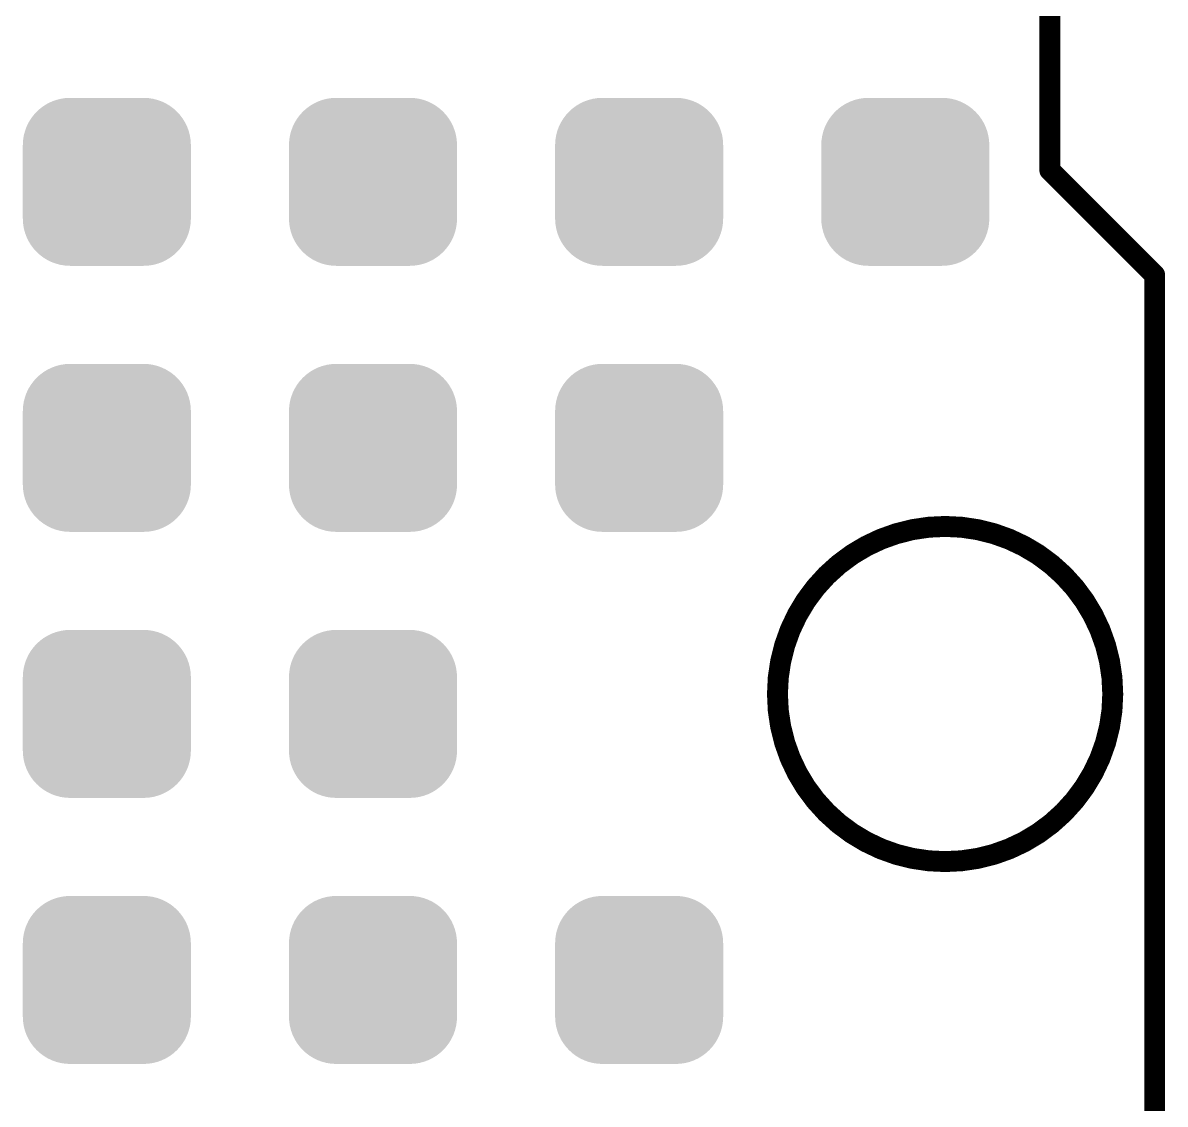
# Model space of a CAD drawing. Header units: millimetres. Extents: x -10.1 to 10.1, y -10.1 to 34.1.
# Drawn here: x -0.8 to 10.1, y 12.08 to 22.41 of the extents above; entities that cross this region are included whole.
import ezdxf

# ---------------------------------------------------------------- set-up
doc = ezdxf.new("R2010")
doc.units = ezdxf.units.MM
for name, color, linetype in [('BottomLayer', 5, 'Continuous'), ('BottomSolder', 6, 'Continuous'), ('Mechanical1', 6, 'Continuous'), ('MultiLayer', 9, 'Continuous'), ('PadHoleLayer', 156, 'Continuous'), ('TopLayer', 1, 'Continuous'), ('TopSolder', 216, 'Continuous')]:
    doc.layers.add(name, color=color, linetype=linetype)

msp = doc.modelspace()

# ---------------------------------------------------------------- hatches: boundary and pattern name
at = {"layer": 'BottomLayer'}
h = msp.add_hatch(color=5, dxfattribs=at)
edge = h.paths.add_edge_path()
edge.add_arc((-0.35, 21.24), 0.35, 90, 180)
edge.add_line((-0.7, 21.24), (-0.7, 20.54))
edge.add_arc((-0.35, 20.54), 0.35, 180, 270)
edge.add_line((-0.35, 20.19), (0.35, 20.19))
edge.add_arc((0.35, 20.54), 0.35, 270, 360)
edge.add_line((0.7, 20.54), (0.7, 21.24))
edge.add_arc((0.35, 21.24), 0.35, 0, 90)
edge.add_line((0.35, 21.59), (-0.35, 21.59))
h = msp.add_hatch(color=5, dxfattribs=at)
edge = h.paths.add_edge_path()
edge.add_arc((2.89, 20.54), 0.35, 270, 360)
edge.add_line((3.24, 20.54), (3.24, 21.24))
edge.add_arc((2.89, 21.24), 0.35, 0, 90)
edge.add_line((2.89, 21.59), (2.19, 21.59))
edge.add_arc((2.19, 21.24), 0.35, 90, 180)
edge.add_line((1.84, 21.24), (1.84, 20.54))
edge.add_arc((2.19, 20.54), 0.35, 180, 270)
edge.add_line((2.19, 20.19), (2.89, 20.19))
h = msp.add_hatch(color=5, dxfattribs=at)
edge = h.paths.add_edge_path()
edge.add_arc((5.43, 20.54), 0.35, 270, 360)
edge.add_line((5.78, 20.54), (5.78, 21.24))
edge.add_arc((5.43, 21.24), 0.35, 0, 90)
edge.add_line((5.43, 21.59), (4.73, 21.59))
edge.add_arc((4.73, 21.24), 0.35, 90, 180)
edge.add_line((4.38, 21.24), (4.38, 20.54))
edge.add_arc((4.73, 20.54), 0.35, 180, 270)
edge.add_line((4.73, 20.19), (5.43, 20.19))
h = msp.add_hatch(color=5, dxfattribs=at)
edge = h.paths.add_edge_path()
edge.add_arc((7.97, 20.54), 0.35, 270, 360)
edge.add_line((8.32, 20.54), (8.32, 21.24))
edge.add_arc((7.97, 21.24), 0.35, 0, 90)
edge.add_line((7.97, 21.59), (7.27, 21.59))
edge.add_arc((7.27, 21.24), 0.35, 90, 180)
edge.add_line((6.92, 21.24), (6.92, 20.54))
edge.add_arc((7.27, 20.54), 0.35, 180, 270)
edge.add_line((7.27, 20.19), (7.97, 20.19))
h = msp.add_hatch(color=5, dxfattribs=at)
edge = h.paths.add_edge_path()
edge.add_arc((-0.35, 18.7), 0.35, 90, 180)
edge.add_line((-0.7, 18.7), (-0.7, 18))
edge.add_arc((-0.35, 18), 0.35, 180, 270)
edge.add_line((-0.35, 17.65), (0.35, 17.65))
edge.add_arc((0.35, 18), 0.35, 270, 360)
edge.add_line((0.7, 18), (0.7, 18.7))
edge.add_arc((0.35, 18.7), 0.35, 0, 90)
edge.add_line((0.35, 19.05), (-0.35, 19.05))
h = msp.add_hatch(color=5, dxfattribs=at)
edge = h.paths.add_edge_path()
edge.add_arc((2.89, 18), 0.35, 270, 360)
edge.add_line((3.24, 18), (3.24, 18.7))
edge.add_arc((2.89, 18.7), 0.35, 0, 90)
edge.add_line((2.89, 19.05), (2.19, 19.05))
edge.add_arc((2.19, 18.7), 0.35, 90, 180)
edge.add_line((1.84, 18.7), (1.84, 18))
edge.add_arc((2.19, 18), 0.35, 180, 270)
edge.add_line((2.19, 17.65), (2.89, 17.65))
h = msp.add_hatch(color=5, dxfattribs=at)
edge = h.paths.add_edge_path()
edge.add_arc((4.73, 18.7), 0.35, 90, 180)
edge.add_line((4.38, 18.7), (4.38, 18))
edge.add_arc((4.73, 18), 0.35, 180, 270)
edge.add_line((4.73, 17.65), (5.43, 17.65))
edge.add_arc((5.43, 18), 0.35, 270, 360)
edge.add_line((5.78, 18), (5.78, 18.7))
edge.add_arc((5.43, 18.7), 0.35, 0, 90)
edge.add_line((5.43, 19.05), (4.73, 19.05))
h = msp.add_hatch(color=5, dxfattribs=at)
edge = h.paths.add_edge_path()
edge.add_arc((-0.35, 16.16), 0.35, 90, 180)
edge.add_line((-0.7, 16.16), (-0.7, 15.46))
edge.add_arc((-0.35, 15.46), 0.35, 180, 270)
edge.add_line((-0.35, 15.11), (0.35, 15.11))
edge.add_arc((0.35, 15.46), 0.35, 270, 360)
edge.add_line((0.7, 15.46), (0.7, 16.16))
edge.add_arc((0.35, 16.16), 0.35, 0, 90)
edge.add_line((0.35, 16.51), (-0.35, 16.51))
h = msp.add_hatch(color=5, dxfattribs=at)
edge = h.paths.add_edge_path()
edge.add_arc((2.89, 15.46), 0.35, 270, 360)
edge.add_line((3.24, 15.46), (3.24, 16.16))
edge.add_arc((2.89, 16.16), 0.35, 0, 90)
edge.add_line((2.89, 16.51), (2.19, 16.51))
edge.add_arc((2.19, 16.16), 0.35, 90, 180)
edge.add_line((1.84, 16.16), (1.84, 15.46))
edge.add_arc((2.19, 15.46), 0.35, 180, 270)
edge.add_line((2.19, 15.11), (2.89, 15.11))
h = msp.add_hatch(color=5, dxfattribs=at)
edge = h.paths.add_edge_path()
edge.add_arc((-0.35, 13.62), 0.35, 90, 180)
edge.add_line((-0.7, 13.62), (-0.7, 12.92))
edge.add_arc((-0.35, 12.92), 0.35, 180, 270)
edge.add_line((-0.35, 12.57), (0.35, 12.57))
edge.add_arc((0.35, 12.92), 0.35, 270, 360)
edge.add_line((0.7, 12.92), (0.7, 13.62))
edge.add_arc((0.35, 13.62), 0.35, 0, 90)
edge.add_line((0.35, 13.97), (-0.35, 13.97))
h = msp.add_hatch(color=5, dxfattribs=at)
edge = h.paths.add_edge_path()
edge.add_arc((2.89, 12.92), 0.35, 270, 360)
edge.add_line((3.24, 12.92), (3.24, 13.62))
edge.add_arc((2.89, 13.62), 0.35, 0, 90)
edge.add_line((2.89, 13.97), (2.19, 13.97))
edge.add_arc((2.19, 13.62), 0.35, 90, 180)
edge.add_line((1.84, 13.62), (1.84, 12.92))
edge.add_arc((2.19, 12.92), 0.35, 180, 270)
edge.add_line((2.19, 12.57), (2.89, 12.57))
h = msp.add_hatch(color=5, dxfattribs=at)
edge = h.paths.add_edge_path()
edge.add_arc((5.43, 12.92), 0.35, 270, 360)
edge.add_line((5.78, 12.92), (5.78, 13.62))
edge.add_arc((5.43, 13.62), 0.35, 0, 90)
edge.add_line((5.43, 13.97), (4.73, 13.97))
edge.add_arc((4.73, 13.62), 0.35, 90, 180)
edge.add_line((4.38, 13.62), (4.38, 12.92))
edge.add_arc((4.73, 12.92), 0.35, 180, 270)
edge.add_line((4.73, 12.57), (5.43, 12.57))
at = {"layer": 'BottomSolder'}
h = msp.add_hatch(color=6, dxfattribs=at)
edge = h.paths.add_edge_path()
edge.add_arc((-0.35, 21.24), 0.452, 90, 180)
edge.add_line((-0.802, 21.24), (-0.802, 20.54))
edge.add_arc((-0.35, 20.54), 0.452, 180, 270)
edge.add_line((-0.35, 20.088), (0.35, 20.088))
edge.add_arc((0.35, 20.54), 0.452, 270, 360)
edge.add_line((0.802, 20.54), (0.802, 21.24))
edge.add_arc((0.35, 21.24), 0.452, 0, 90)
edge.add_line((0.35, 21.692), (-0.35, 21.692))
h = msp.add_hatch(color=6, dxfattribs=at)
edge = h.paths.add_edge_path()
edge.add_arc((2.89, 20.54), 0.452, 270, 360)
edge.add_line((3.342, 20.54), (3.342, 21.24))
edge.add_arc((2.89, 21.24), 0.452, 0, 90)
edge.add_line((2.89, 21.692), (2.19, 21.692))
edge.add_arc((2.19, 21.24), 0.452, 90, 180)
edge.add_line((1.738, 21.24), (1.738, 20.54))
edge.add_arc((2.19, 20.54), 0.452, 180, 270)
edge.add_line((2.19, 20.088), (2.89, 20.088))
h = msp.add_hatch(color=6, dxfattribs=at)
edge = h.paths.add_edge_path()
edge.add_arc((5.43, 20.54), 0.452, 270, 360)
edge.add_line((5.882, 20.54), (5.882, 21.24))
edge.add_arc((5.43, 21.24), 0.452, 0, 90)
edge.add_line((5.43, 21.692), (4.73, 21.692))
edge.add_arc((4.73, 21.24), 0.452, 90, 180)
edge.add_line((4.278, 21.24), (4.278, 20.54))
edge.add_arc((4.73, 20.54), 0.452, 180, 270)
edge.add_line((4.73, 20.088), (5.43, 20.088))
h = msp.add_hatch(color=6, dxfattribs=at)
edge = h.paths.add_edge_path()
edge.add_arc((7.97, 20.54), 0.452, 270, 360)
edge.add_line((8.422, 20.54), (8.422, 21.24))
edge.add_arc((7.97, 21.24), 0.452, 0, 90)
edge.add_line((7.97, 21.692), (7.27, 21.692))
edge.add_arc((7.27, 21.24), 0.452, 90, 180)
edge.add_line((6.818, 21.24), (6.818, 20.54))
edge.add_arc((7.27, 20.54), 0.452, 180, 270)
edge.add_line((7.27, 20.088), (7.97, 20.088))
h = msp.add_hatch(color=6, dxfattribs=at)
edge = h.paths.add_edge_path()
edge.add_arc((-0.35, 18.7), 0.452, 90, 180)
edge.add_line((-0.802, 18.7), (-0.802, 18))
edge.add_arc((-0.35, 18), 0.452, 180, 270)
edge.add_line((-0.35, 17.548), (0.35, 17.548))
edge.add_arc((0.35, 18), 0.452, 270, 360)
edge.add_line((0.802, 18), (0.802, 18.7))
edge.add_arc((0.35, 18.7), 0.452, 0, 90)
edge.add_line((0.35, 19.152), (-0.35, 19.152))
h = msp.add_hatch(color=6, dxfattribs=at)
edge = h.paths.add_edge_path()
edge.add_arc((2.89, 18), 0.452, 270, 360)
edge.add_line((3.342, 18), (3.342, 18.7))
edge.add_arc((2.89, 18.7), 0.452, 0, 90)
edge.add_line((2.89, 19.152), (2.19, 19.152))
edge.add_arc((2.19, 18.7), 0.452, 90, 180)
edge.add_line((1.738, 18.7), (1.738, 18))
edge.add_arc((2.19, 18), 0.452, 180, 270)
edge.add_line((2.19, 17.548), (2.89, 17.548))
h = msp.add_hatch(color=6, dxfattribs=at)
edge = h.paths.add_edge_path()
edge.add_arc((4.73, 18.7), 0.452, 90, 180)
edge.add_line((4.278, 18.7), (4.278, 18))
edge.add_arc((4.73, 18), 0.452, 180, 270)
edge.add_line((4.73, 17.548), (5.43, 17.548))
edge.add_arc((5.43, 18), 0.452, 270, 360)
edge.add_line((5.882, 18), (5.882, 18.7))
edge.add_arc((5.43, 18.7), 0.452, 0, 90)
edge.add_line((5.43, 19.152), (4.73, 19.152))
h = msp.add_hatch(color=6, dxfattribs=at)
edge = h.paths.add_edge_path()
edge.add_arc((-0.35, 16.16), 0.452, 90, 180)
edge.add_line((-0.802, 16.16), (-0.802, 15.46))
edge.add_arc((-0.35, 15.46), 0.452, 180, 270)
edge.add_line((-0.35, 15.008), (0.35, 15.008))
edge.add_arc((0.35, 15.46), 0.452, 270, 360)
edge.add_line((0.802, 15.46), (0.802, 16.16))
edge.add_arc((0.35, 16.16), 0.452, 0, 90)
edge.add_line((0.35, 16.612), (-0.35, 16.612))
h = msp.add_hatch(color=6, dxfattribs=at)
edge = h.paths.add_edge_path()
edge.add_arc((2.89, 15.46), 0.452, 270, 360)
edge.add_line((3.342, 15.46), (3.342, 16.16))
edge.add_arc((2.89, 16.16), 0.452, 0, 90)
edge.add_line((2.89, 16.612), (2.19, 16.612))
edge.add_arc((2.19, 16.16), 0.452, 90, 180)
edge.add_line((1.738, 16.16), (1.738, 15.46))
edge.add_arc((2.19, 15.46), 0.452, 180, 270)
edge.add_line((2.19, 15.008), (2.89, 15.008))
h = msp.add_hatch(color=6, dxfattribs=at)
edge = h.paths.add_edge_path()
edge.add_arc((-0.35, 13.62), 0.452, 90, 180)
edge.add_line((-0.802, 13.62), (-0.802, 12.92))
edge.add_arc((-0.35, 12.92), 0.452, 180, 270)
edge.add_line((-0.35, 12.468), (0.35, 12.468))
edge.add_arc((0.35, 12.92), 0.452, 270, 360)
edge.add_line((0.802, 12.92), (0.802, 13.62))
edge.add_arc((0.35, 13.62), 0.452, 0, 90)
edge.add_line((0.35, 14.072), (-0.35, 14.072))
h = msp.add_hatch(color=6, dxfattribs=at)
edge = h.paths.add_edge_path()
edge.add_arc((2.89, 12.92), 0.452, 270, 360)
edge.add_line((3.342, 12.92), (3.342, 13.62))
edge.add_arc((2.89, 13.62), 0.452, 0, 90)
edge.add_line((2.89, 14.072), (2.19, 14.072))
edge.add_arc((2.19, 13.62), 0.452, 90, 180)
edge.add_line((1.738, 13.62), (1.738, 12.92))
edge.add_arc((2.19, 12.92), 0.452, 180, 270)
edge.add_line((2.19, 12.468), (2.89, 12.468))
h = msp.add_hatch(color=6, dxfattribs=at)
edge = h.paths.add_edge_path()
edge.add_arc((5.43, 12.92), 0.452, 270, 360)
edge.add_line((5.882, 12.92), (5.882, 13.62))
edge.add_arc((5.43, 13.62), 0.452, 0, 90)
edge.add_line((5.43, 14.072), (4.73, 14.072))
edge.add_arc((4.73, 13.62), 0.452, 90, 180)
edge.add_line((4.278, 13.62), (4.278, 12.92))
edge.add_arc((4.73, 12.92), 0.452, 180, 270)
edge.add_line((4.73, 12.468), (5.43, 12.468))
at = {"layer": 'MultiLayer'}
h = msp.add_hatch(color=9, dxfattribs=at)
edge = h.paths.add_edge_path()
edge.add_arc((-0.35, 21.24), 0.35, 90, 180)
edge.add_line((-0.7, 21.24), (-0.7, 20.54))
edge.add_arc((-0.35, 20.54), 0.35, 180, 270)
edge.add_line((-0.35, 20.19), (0.35, 20.19))
edge.add_arc((0.35, 20.54), 0.35, 270, 360)
edge.add_line((0.7, 20.54), (0.7, 21.24))
edge.add_arc((0.35, 21.24), 0.35, 0, 90)
edge.add_line((0.35, 21.59), (-0.35, 21.59))
h = msp.add_hatch(color=9, dxfattribs=at)
edge = h.paths.add_edge_path()
edge.add_arc((2.89, 20.54), 0.35, 270, 360)
edge.add_line((3.24, 20.54), (3.24, 21.24))
edge.add_arc((2.89, 21.24), 0.35, 0, 90)
edge.add_line((2.89, 21.59), (2.19, 21.59))
edge.add_arc((2.19, 21.24), 0.35, 90, 180)
edge.add_line((1.84, 21.24), (1.84, 20.54))
edge.add_arc((2.19, 20.54), 0.35, 180, 270)
edge.add_line((2.19, 20.19), (2.89, 20.19))
h = msp.add_hatch(color=9, dxfattribs=at)
edge = h.paths.add_edge_path()
edge.add_arc((5.43, 20.54), 0.35, 270, 360)
edge.add_line((5.78, 20.54), (5.78, 21.24))
edge.add_arc((5.43, 21.24), 0.35, 0, 90)
edge.add_line((5.43, 21.59), (4.73, 21.59))
edge.add_arc((4.73, 21.24), 0.35, 90, 180)
edge.add_line((4.38, 21.24), (4.38, 20.54))
edge.add_arc((4.73, 20.54), 0.35, 180, 270)
edge.add_line((4.73, 20.19), (5.43, 20.19))
h = msp.add_hatch(color=9, dxfattribs=at)
edge = h.paths.add_edge_path()
edge.add_arc((7.97, 20.54), 0.35, 270, 360)
edge.add_line((8.32, 20.54), (8.32, 21.24))
edge.add_arc((7.97, 21.24), 0.35, 0, 90)
edge.add_line((7.97, 21.59), (7.27, 21.59))
edge.add_arc((7.27, 21.24), 0.35, 90, 180)
edge.add_line((6.92, 21.24), (6.92, 20.54))
edge.add_arc((7.27, 20.54), 0.35, 180, 270)
edge.add_line((7.27, 20.19), (7.97, 20.19))
h = msp.add_hatch(color=9, dxfattribs=at)
edge = h.paths.add_edge_path()
edge.add_arc((-0.35, 18.7), 0.35, 90, 180)
edge.add_line((-0.7, 18.7), (-0.7, 18))
edge.add_arc((-0.35, 18), 0.35, 180, 270)
edge.add_line((-0.35, 17.65), (0.35, 17.65))
edge.add_arc((0.35, 18), 0.35, 270, 360)
edge.add_line((0.7, 18), (0.7, 18.7))
edge.add_arc((0.35, 18.7), 0.35, 0, 90)
edge.add_line((0.35, 19.05), (-0.35, 19.05))
h = msp.add_hatch(color=9, dxfattribs=at)
edge = h.paths.add_edge_path()
edge.add_arc((2.89, 18), 0.35, 270, 360)
edge.add_line((3.24, 18), (3.24, 18.7))
edge.add_arc((2.89, 18.7), 0.35, 0, 90)
edge.add_line((2.89, 19.05), (2.19, 19.05))
edge.add_arc((2.19, 18.7), 0.35, 90, 180)
edge.add_line((1.84, 18.7), (1.84, 18))
edge.add_arc((2.19, 18), 0.35, 180, 270)
edge.add_line((2.19, 17.65), (2.89, 17.65))
h = msp.add_hatch(color=9, dxfattribs=at)
edge = h.paths.add_edge_path()
edge.add_arc((4.73, 18.7), 0.35, 90, 180)
edge.add_line((4.38, 18.7), (4.38, 18))
edge.add_arc((4.73, 18), 0.35, 180, 270)
edge.add_line((4.73, 17.65), (5.43, 17.65))
edge.add_arc((5.43, 18), 0.35, 270, 360)
edge.add_line((5.78, 18), (5.78, 18.7))
edge.add_arc((5.43, 18.7), 0.35, 0, 90)
edge.add_line((5.43, 19.05), (4.73, 19.05))
h = msp.add_hatch(color=9, dxfattribs=at)
edge = h.paths.add_edge_path()
edge.add_arc((-0.35, 16.16), 0.35, 90, 180)
edge.add_line((-0.7, 16.16), (-0.7, 15.46))
edge.add_arc((-0.35, 15.46), 0.35, 180, 270)
edge.add_line((-0.35, 15.11), (0.35, 15.11))
edge.add_arc((0.35, 15.46), 0.35, 270, 360)
edge.add_line((0.7, 15.46), (0.7, 16.16))
edge.add_arc((0.35, 16.16), 0.35, 0, 90)
edge.add_line((0.35, 16.51), (-0.35, 16.51))
h = msp.add_hatch(color=9, dxfattribs=at)
edge = h.paths.add_edge_path()
edge.add_arc((2.89, 15.46), 0.35, 270, 360)
edge.add_line((3.24, 15.46), (3.24, 16.16))
edge.add_arc((2.89, 16.16), 0.35, 0, 90)
edge.add_line((2.89, 16.51), (2.19, 16.51))
edge.add_arc((2.19, 16.16), 0.35, 90, 180)
edge.add_line((1.84, 16.16), (1.84, 15.46))
edge.add_arc((2.19, 15.46), 0.35, 180, 270)
edge.add_line((2.19, 15.11), (2.89, 15.11))
h = msp.add_hatch(color=9, dxfattribs=at)
edge = h.paths.add_edge_path()
edge.add_arc((-0.35, 13.62), 0.35, 90, 180)
edge.add_line((-0.7, 13.62), (-0.7, 12.92))
edge.add_arc((-0.35, 12.92), 0.35, 180, 270)
edge.add_line((-0.35, 12.57), (0.35, 12.57))
edge.add_arc((0.35, 12.92), 0.35, 270, 360)
edge.add_line((0.7, 12.92), (0.7, 13.62))
edge.add_arc((0.35, 13.62), 0.35, 0, 90)
edge.add_line((0.35, 13.97), (-0.35, 13.97))
h = msp.add_hatch(color=9, dxfattribs=at)
edge = h.paths.add_edge_path()
edge.add_arc((2.89, 12.92), 0.35, 270, 360)
edge.add_line((3.24, 12.92), (3.24, 13.62))
edge.add_arc((2.89, 13.62), 0.35, 0, 90)
edge.add_line((2.89, 13.97), (2.19, 13.97))
edge.add_arc((2.19, 13.62), 0.35, 90, 180)
edge.add_line((1.84, 13.62), (1.84, 12.92))
edge.add_arc((2.19, 12.92), 0.35, 180, 270)
edge.add_line((2.19, 12.57), (2.89, 12.57))
h = msp.add_hatch(color=9, dxfattribs=at)
edge = h.paths.add_edge_path()
edge.add_arc((5.43, 12.92), 0.35, 270, 360)
edge.add_line((5.78, 12.92), (5.78, 13.62))
edge.add_arc((5.43, 13.62), 0.35, 0, 90)
edge.add_line((5.43, 13.97), (4.73, 13.97))
edge.add_arc((4.73, 13.62), 0.35, 90, 180)
edge.add_line((4.38, 13.62), (4.38, 12.92))
edge.add_arc((4.73, 12.92), 0.35, 180, 270)
edge.add_line((4.73, 12.57), (5.43, 12.57))
at = {"layer": 'PadHoleLayer'}
h = msp.add_hatch(color=156, dxfattribs=at)
edge = h.paths.add_edge_path()
edge.add_arc((0, 20.89), 0.425, 0, 360)
h = msp.add_hatch(color=156, dxfattribs=at)
edge = h.paths.add_edge_path()
edge.add_arc((2.54, 20.89), 0.425, 0, 360)
h = msp.add_hatch(color=156, dxfattribs=at)
edge = h.paths.add_edge_path()
edge.add_arc((5.08, 20.89), 0.425, 0, 360)
h = msp.add_hatch(color=156, dxfattribs=at)
edge = h.paths.add_edge_path()
edge.add_arc((7.62, 20.89), 0.425, 0, 360)
h = msp.add_hatch(color=156, dxfattribs=at)
edge = h.paths.add_edge_path()
edge.add_arc((0, 18.35), 0.425, 0, 360)
h = msp.add_hatch(color=156, dxfattribs=at)
edge = h.paths.add_edge_path()
edge.add_arc((2.54, 18.35), 0.425, 0, 360)
h = msp.add_hatch(color=156, dxfattribs=at)
edge = h.paths.add_edge_path()
edge.add_arc((5.08, 18.35), 0.425, 0, 360)
h = msp.add_hatch(color=156, dxfattribs=at)
edge = h.paths.add_edge_path()
edge.add_arc((0, 15.81), 0.425, 0, 360)
h = msp.add_hatch(color=156, dxfattribs=at)
edge = h.paths.add_edge_path()
edge.add_arc((2.54, 15.81), 0.425, 0, 360)
h = msp.add_hatch(color=156, dxfattribs=at)
edge = h.paths.add_edge_path()
edge.add_arc((0, 13.27), 0.425, 0, 360)
h = msp.add_hatch(color=156, dxfattribs=at)
edge = h.paths.add_edge_path()
edge.add_arc((2.54, 13.27), 0.425, 0, 360)
h = msp.add_hatch(color=156, dxfattribs=at)
edge = h.paths.add_edge_path()
edge.add_arc((5.08, 13.27), 0.425, 0, 360)
at = {"layer": 'TopLayer'}
h = msp.add_hatch(color=1, dxfattribs=at)
edge = h.paths.add_edge_path()
edge.add_arc((-0.35, 21.24), 0.35, 90, 180)
edge.add_line((-0.7, 21.24), (-0.7, 20.54))
edge.add_arc((-0.35, 20.54), 0.35, 180, 270)
edge.add_line((-0.35, 20.19), (0.35, 20.19))
edge.add_arc((0.35, 20.54), 0.35, 270, 360)
edge.add_line((0.7, 20.54), (0.7, 21.24))
edge.add_arc((0.35, 21.24), 0.35, 0, 90)
edge.add_line((0.35, 21.59), (-0.35, 21.59))
h = msp.add_hatch(color=1, dxfattribs=at)
edge = h.paths.add_edge_path()
edge.add_arc((2.89, 20.54), 0.35, 270, 360)
edge.add_line((3.24, 20.54), (3.24, 21.24))
edge.add_arc((2.89, 21.24), 0.35, 0, 90)
edge.add_line((2.89, 21.59), (2.19, 21.59))
edge.add_arc((2.19, 21.24), 0.35, 90, 180)
edge.add_line((1.84, 21.24), (1.84, 20.54))
edge.add_arc((2.19, 20.54), 0.35, 180, 270)
edge.add_line((2.19, 20.19), (2.89, 20.19))
h = msp.add_hatch(color=1, dxfattribs=at)
edge = h.paths.add_edge_path()
edge.add_arc((5.43, 20.54), 0.35, 270, 360)
edge.add_line((5.78, 20.54), (5.78, 21.24))
edge.add_arc((5.43, 21.24), 0.35, 0, 90)
edge.add_line((5.43, 21.59), (4.73, 21.59))
edge.add_arc((4.73, 21.24), 0.35, 90, 180)
edge.add_line((4.38, 21.24), (4.38, 20.54))
edge.add_arc((4.73, 20.54), 0.35, 180, 270)
edge.add_line((4.73, 20.19), (5.43, 20.19))
h = msp.add_hatch(color=1, dxfattribs=at)
edge = h.paths.add_edge_path()
edge.add_arc((7.97, 20.54), 0.35, 270, 360)
edge.add_line((8.32, 20.54), (8.32, 21.24))
edge.add_arc((7.97, 21.24), 0.35, 0, 90)
edge.add_line((7.97, 21.59), (7.27, 21.59))
edge.add_arc((7.27, 21.24), 0.35, 90, 180)
edge.add_line((6.92, 21.24), (6.92, 20.54))
edge.add_arc((7.27, 20.54), 0.35, 180, 270)
edge.add_line((7.27, 20.19), (7.97, 20.19))
h = msp.add_hatch(color=1, dxfattribs=at)
edge = h.paths.add_edge_path()
edge.add_arc((-0.35, 18.7), 0.35, 90, 180)
edge.add_line((-0.7, 18.7), (-0.7, 18))
edge.add_arc((-0.35, 18), 0.35, 180, 270)
edge.add_line((-0.35, 17.65), (0.35, 17.65))
edge.add_arc((0.35, 18), 0.35, 270, 360)
edge.add_line((0.7, 18), (0.7, 18.7))
edge.add_arc((0.35, 18.7), 0.35, 0, 90)
edge.add_line((0.35, 19.05), (-0.35, 19.05))
h = msp.add_hatch(color=1, dxfattribs=at)
edge = h.paths.add_edge_path()
edge.add_arc((2.89, 18), 0.35, 270, 360)
edge.add_line((3.24, 18), (3.24, 18.7))
edge.add_arc((2.89, 18.7), 0.35, 0, 90)
edge.add_line((2.89, 19.05), (2.19, 19.05))
edge.add_arc((2.19, 18.7), 0.35, 90, 180)
edge.add_line((1.84, 18.7), (1.84, 18))
edge.add_arc((2.19, 18), 0.35, 180, 270)
edge.add_line((2.19, 17.65), (2.89, 17.65))
h = msp.add_hatch(color=1, dxfattribs=at)
edge = h.paths.add_edge_path()
edge.add_arc((4.73, 18.7), 0.35, 90, 180)
edge.add_line((4.38, 18.7), (4.38, 18))
edge.add_arc((4.73, 18), 0.35, 180, 270)
edge.add_line((4.73, 17.65), (5.43, 17.65))
edge.add_arc((5.43, 18), 0.35, 270, 360)
edge.add_line((5.78, 18), (5.78, 18.7))
edge.add_arc((5.43, 18.7), 0.35, 0, 90)
edge.add_line((5.43, 19.05), (4.73, 19.05))
h = msp.add_hatch(color=1, dxfattribs=at)
edge = h.paths.add_edge_path()
edge.add_arc((-0.35, 16.16), 0.35, 90, 180)
edge.add_line((-0.7, 16.16), (-0.7, 15.46))
edge.add_arc((-0.35, 15.46), 0.35, 180, 270)
edge.add_line((-0.35, 15.11), (0.35, 15.11))
edge.add_arc((0.35, 15.46), 0.35, 270, 360)
edge.add_line((0.7, 15.46), (0.7, 16.16))
edge.add_arc((0.35, 16.16), 0.35, 0, 90)
edge.add_line((0.35, 16.51), (-0.35, 16.51))
h = msp.add_hatch(color=1, dxfattribs=at)
edge = h.paths.add_edge_path()
edge.add_arc((2.89, 15.46), 0.35, 270, 360)
edge.add_line((3.24, 15.46), (3.24, 16.16))
edge.add_arc((2.89, 16.16), 0.35, 0, 90)
edge.add_line((2.89, 16.51), (2.19, 16.51))
edge.add_arc((2.19, 16.16), 0.35, 90, 180)
edge.add_line((1.84, 16.16), (1.84, 15.46))
edge.add_arc((2.19, 15.46), 0.35, 180, 270)
edge.add_line((2.19, 15.11), (2.89, 15.11))
h = msp.add_hatch(color=1, dxfattribs=at)
edge = h.paths.add_edge_path()
edge.add_arc((-0.35, 13.62), 0.35, 90, 180)
edge.add_line((-0.7, 13.62), (-0.7, 12.92))
edge.add_arc((-0.35, 12.92), 0.35, 180, 270)
edge.add_line((-0.35, 12.57), (0.35, 12.57))
edge.add_arc((0.35, 12.92), 0.35, 270, 360)
edge.add_line((0.7, 12.92), (0.7, 13.62))
edge.add_arc((0.35, 13.62), 0.35, 0, 90)
edge.add_line((0.35, 13.97), (-0.35, 13.97))
h = msp.add_hatch(color=1, dxfattribs=at)
edge = h.paths.add_edge_path()
edge.add_arc((2.89, 12.92), 0.35, 270, 360)
edge.add_line((3.24, 12.92), (3.24, 13.62))
edge.add_arc((2.89, 13.62), 0.35, 0, 90)
edge.add_line((2.89, 13.97), (2.19, 13.97))
edge.add_arc((2.19, 13.62), 0.35, 90, 180)
edge.add_line((1.84, 13.62), (1.84, 12.92))
edge.add_arc((2.19, 12.92), 0.35, 180, 270)
edge.add_line((2.19, 12.57), (2.89, 12.57))
h = msp.add_hatch(color=1, dxfattribs=at)
edge = h.paths.add_edge_path()
edge.add_arc((5.43, 12.92), 0.35, 270, 360)
edge.add_line((5.78, 12.92), (5.78, 13.62))
edge.add_arc((5.43, 13.62), 0.35, 0, 90)
edge.add_line((5.43, 13.97), (4.73, 13.97))
edge.add_arc((4.73, 13.62), 0.35, 90, 180)
edge.add_line((4.38, 13.62), (4.38, 12.92))
edge.add_arc((4.73, 12.92), 0.35, 180, 270)
edge.add_line((4.73, 12.57), (5.43, 12.57))
at = {"layer": 'TopSolder'}
h = msp.add_hatch(color=216, dxfattribs=at)
edge = h.paths.add_edge_path()
edge.add_arc((-0.35, 21.24), 0.452, 90, 180)
edge.add_line((-0.802, 21.24), (-0.802, 20.54))
edge.add_arc((-0.35, 20.54), 0.452, 180, 270)
edge.add_line((-0.35, 20.088), (0.35, 20.088))
edge.add_arc((0.35, 20.54), 0.452, 270, 360)
edge.add_line((0.802, 20.54), (0.802, 21.24))
edge.add_arc((0.35, 21.24), 0.452, 0, 90)
edge.add_line((0.35, 21.692), (-0.35, 21.692))
h = msp.add_hatch(color=216, dxfattribs=at)
edge = h.paths.add_edge_path()
edge.add_arc((2.89, 20.54), 0.452, 270, 360)
edge.add_line((3.342, 20.54), (3.342, 21.24))
edge.add_arc((2.89, 21.24), 0.452, 0, 90)
edge.add_line((2.89, 21.692), (2.19, 21.692))
edge.add_arc((2.19, 21.24), 0.452, 90, 180)
edge.add_line((1.738, 21.24), (1.738, 20.54))
edge.add_arc((2.19, 20.54), 0.452, 180, 270)
edge.add_line((2.19, 20.088), (2.89, 20.088))
h = msp.add_hatch(color=216, dxfattribs=at)
edge = h.paths.add_edge_path()
edge.add_arc((5.43, 20.54), 0.452, 270, 360)
edge.add_line((5.882, 20.54), (5.882, 21.24))
edge.add_arc((5.43, 21.24), 0.452, 0, 90)
edge.add_line((5.43, 21.692), (4.73, 21.692))
edge.add_arc((4.73, 21.24), 0.452, 90, 180)
edge.add_line((4.278, 21.24), (4.278, 20.54))
edge.add_arc((4.73, 20.54), 0.452, 180, 270)
edge.add_line((4.73, 20.088), (5.43, 20.088))
h = msp.add_hatch(color=216, dxfattribs=at)
edge = h.paths.add_edge_path()
edge.add_arc((7.97, 20.54), 0.452, 270, 360)
edge.add_line((8.422, 20.54), (8.422, 21.24))
edge.add_arc((7.97, 21.24), 0.452, 0, 90)
edge.add_line((7.97, 21.692), (7.27, 21.692))
edge.add_arc((7.27, 21.24), 0.452, 90, 180)
edge.add_line((6.818, 21.24), (6.818, 20.54))
edge.add_arc((7.27, 20.54), 0.452, 180, 270)
edge.add_line((7.27, 20.088), (7.97, 20.088))
h = msp.add_hatch(color=216, dxfattribs=at)
edge = h.paths.add_edge_path()
edge.add_arc((-0.35, 18.7), 0.452, 90, 180)
edge.add_line((-0.802, 18.7), (-0.802, 18))
edge.add_arc((-0.35, 18), 0.452, 180, 270)
edge.add_line((-0.35, 17.548), (0.35, 17.548))
edge.add_arc((0.35, 18), 0.452, 270, 360)
edge.add_line((0.802, 18), (0.802, 18.7))
edge.add_arc((0.35, 18.7), 0.452, 0, 90)
edge.add_line((0.35, 19.152), (-0.35, 19.152))
h = msp.add_hatch(color=216, dxfattribs=at)
edge = h.paths.add_edge_path()
edge.add_arc((2.89, 18), 0.452, 270, 360)
edge.add_line((3.342, 18), (3.342, 18.7))
edge.add_arc((2.89, 18.7), 0.452, 0, 90)
edge.add_line((2.89, 19.152), (2.19, 19.152))
edge.add_arc((2.19, 18.7), 0.452, 90, 180)
edge.add_line((1.738, 18.7), (1.738, 18))
edge.add_arc((2.19, 18), 0.452, 180, 270)
edge.add_line((2.19, 17.548), (2.89, 17.548))
h = msp.add_hatch(color=216, dxfattribs=at)
edge = h.paths.add_edge_path()
edge.add_arc((4.73, 18.7), 0.452, 90, 180)
edge.add_line((4.278, 18.7), (4.278, 18))
edge.add_arc((4.73, 18), 0.452, 180, 270)
edge.add_line((4.73, 17.548), (5.43, 17.548))
edge.add_arc((5.43, 18), 0.452, 270, 360)
edge.add_line((5.882, 18), (5.882, 18.7))
edge.add_arc((5.43, 18.7), 0.452, 0, 90)
edge.add_line((5.43, 19.152), (4.73, 19.152))
h = msp.add_hatch(color=216, dxfattribs=at)
edge = h.paths.add_edge_path()
edge.add_arc((-0.35, 16.16), 0.452, 90, 180)
edge.add_line((-0.802, 16.16), (-0.802, 15.46))
edge.add_arc((-0.35, 15.46), 0.452, 180, 270)
edge.add_line((-0.35, 15.008), (0.35, 15.008))
edge.add_arc((0.35, 15.46), 0.452, 270, 360)
edge.add_line((0.802, 15.46), (0.802, 16.16))
edge.add_arc((0.35, 16.16), 0.452, 0, 90)
edge.add_line((0.35, 16.612), (-0.35, 16.612))
h = msp.add_hatch(color=216, dxfattribs=at)
edge = h.paths.add_edge_path()
edge.add_arc((2.89, 15.46), 0.452, 270, 360)
edge.add_line((3.342, 15.46), (3.342, 16.16))
edge.add_arc((2.89, 16.16), 0.452, 0, 90)
edge.add_line((2.89, 16.612), (2.19, 16.612))
edge.add_arc((2.19, 16.16), 0.452, 90, 180)
edge.add_line((1.738, 16.16), (1.738, 15.46))
edge.add_arc((2.19, 15.46), 0.452, 180, 270)
edge.add_line((2.19, 15.008), (2.89, 15.008))
h = msp.add_hatch(color=216, dxfattribs=at)
edge = h.paths.add_edge_path()
edge.add_arc((-0.35, 13.62), 0.452, 90, 180)
edge.add_line((-0.802, 13.62), (-0.802, 12.92))
edge.add_arc((-0.35, 12.92), 0.452, 180, 270)
edge.add_line((-0.35, 12.468), (0.35, 12.468))
edge.add_arc((0.35, 12.92), 0.452, 270, 360)
edge.add_line((0.802, 12.92), (0.802, 13.62))
edge.add_arc((0.35, 13.62), 0.452, 0, 90)
edge.add_line((0.35, 14.072), (-0.35, 14.072))
h = msp.add_hatch(color=216, dxfattribs=at)
edge = h.paths.add_edge_path()
edge.add_arc((2.89, 12.92), 0.452, 270, 360)
edge.add_line((3.342, 12.92), (3.342, 13.62))
edge.add_arc((2.89, 13.62), 0.452, 0, 90)
edge.add_line((2.89, 14.072), (2.19, 14.072))
edge.add_arc((2.19, 13.62), 0.452, 90, 180)
edge.add_line((1.738, 13.62), (1.738, 12.92))
edge.add_arc((2.19, 12.92), 0.452, 180, 270)
edge.add_line((2.19, 12.468), (2.89, 12.468))
h = msp.add_hatch(color=216, dxfattribs=at)
edge = h.paths.add_edge_path()
edge.add_arc((5.43, 12.92), 0.452, 270, 360)
edge.add_line((5.882, 12.92), (5.882, 13.62))
edge.add_arc((5.43, 13.62), 0.452, 0, 90)
edge.add_line((5.43, 14.072), (4.73, 14.072))
edge.add_arc((4.73, 13.62), 0.452, 90, 180)
edge.add_line((4.278, 13.62), (4.278, 12.92))
edge.add_arc((4.73, 12.92), 0.452, 180, 270)
edge.add_line((4.73, 12.468), (5.43, 12.468))

# ---------------------------------------------------------------- linework, layer by layer
at = {"layer": 'Mechanical1', "const_width": 0.2}
for points in [[(9, 21), (9, 27)], [(9, 21), (10, 20)], [(10, 19.25), (10, 20)], [(10, 11.6), (10, 19.25)]]:
    msp.add_lwpolyline(points, dxfattribs=at)
at = {"layer": 'Mechanical1'}
for points, const_width in [([(8.95, 21, 1), (9.05, 21, 1)], 0.1), ([(8.95, 21, 1), (9.05, 21, 1)], 0.1), ([(9.95, 20, 1), (10.05, 20, 1)], 0.1), ([(9.95, 20, 1), (10.05, 20, 1)], 0.1), ([(9.95, 19.25, 1), (10.05, 19.25, 1)], 0.1), ([(9.95, 19.25, 1), (10.05, 19.25, 1)], 0.1), ([(9.6, 16, 1), (6.4, 16, 1)], 0.2), ([(6.35, 16, 1), (6.45, 16, 1)], 0.1), ([(9.55, 16, 1), (9.65, 16, 1)], 0.1)]:
    msp.add_lwpolyline(points, format="xyb", close=True, dxfattribs=dict(at, const_width=const_width))

doc.saveas('drawing.dxf')
